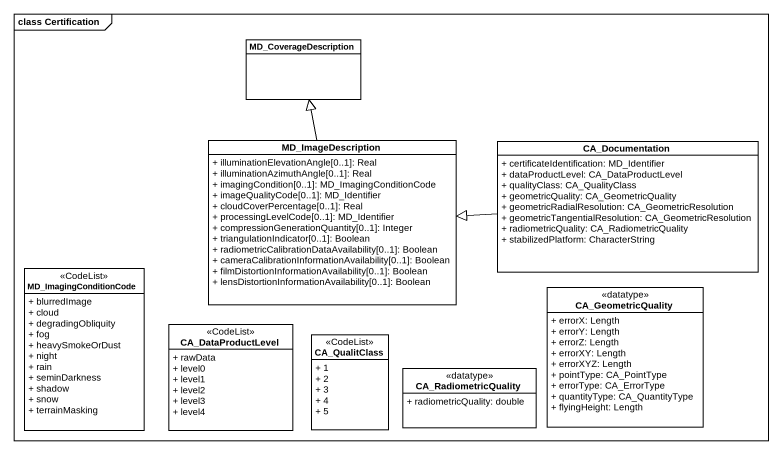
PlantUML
@startuml
mainframe class Certification
hide circle
hide empty members
skinparam classAttributeIconSize 0
class MD_CoverageDescription
class MD_ImageDescription {
  + illuminationElevationAngle[0..1]: Real
  + illuminationAzimuthAngle[0..1]: Real
  + imagingCondition[0..1]: MD_ImagingConditionCode
  + imageQualityCode[0..1]: MD_Identifier
  + cloudCoverPercentage[0..1]: Real
  + processingLevelCode[0..1]: MD_Identifier
  + compressionGenerationQuantity[0..1]: Integer
  + triangulationIndicator[0..1]: Boolean
  + radiometricCalibrationDataAvailability[0..1]: Boolean
  + cameraCalibrationInformationAvailability[0..1]: Boolean
  + filmDistortionInformationAvailability[0..1]: Boolean
  + lensDistortionInformationAvailability[0..1]: Boolean
}
class CA_Documentation {
  + certificateIdentification: MD_Identifier
  + dataProductLevel: CA_DataProductLevel
  + qualityClass: CA_QualityClass
  + geometricQuality: CA_GeometricQuality
  + geometricRadialResolution: CA_GeometricResolution
  + geometricTangentialResolution: CA_GeometricResolution
  + radiometricQuality: CA_RadiometricQuality
  + stabilizedPlatform: CharacterString
}
class MD_ImagingConditionCode <<CodeList>> {
  + blurredImage
  + cloud
  + degradingObliquity
  + fog
  + heavySmokeOrDust
  + night
  + rain
  + seminDarkness
  + shadow
  + snow
  + terrainMasking
}
class CA_GeometricQuality <<datatype>> {
  + errorX: Length
  + errorY: Length
  + errorZ: Length
  + errorXY: Length
  + errorXYZ: Length
  + pointType: CA_PointType
  + errorType: CA_ErrorType
  + quantityType: CA_QuantityType
  + flyingHeight: Length
}
class CA_DataProductLevel <<CodeList>> {
  + rawData
  + level0
  + level1
  + level2
  + level3
  + level4
}
class CA_QualitClass <<CodeList>> {
  + 1
  + 2
  + 3
  + 4
  + 5
}
class CA_RadiometricQuality <<datatype>> {
  + radiometricQuality: double
}
MD_ImageDescription -up-|> MD_CoverageDescription
CA_Documentation -left-|> MD_ImageDescription
@enduml
